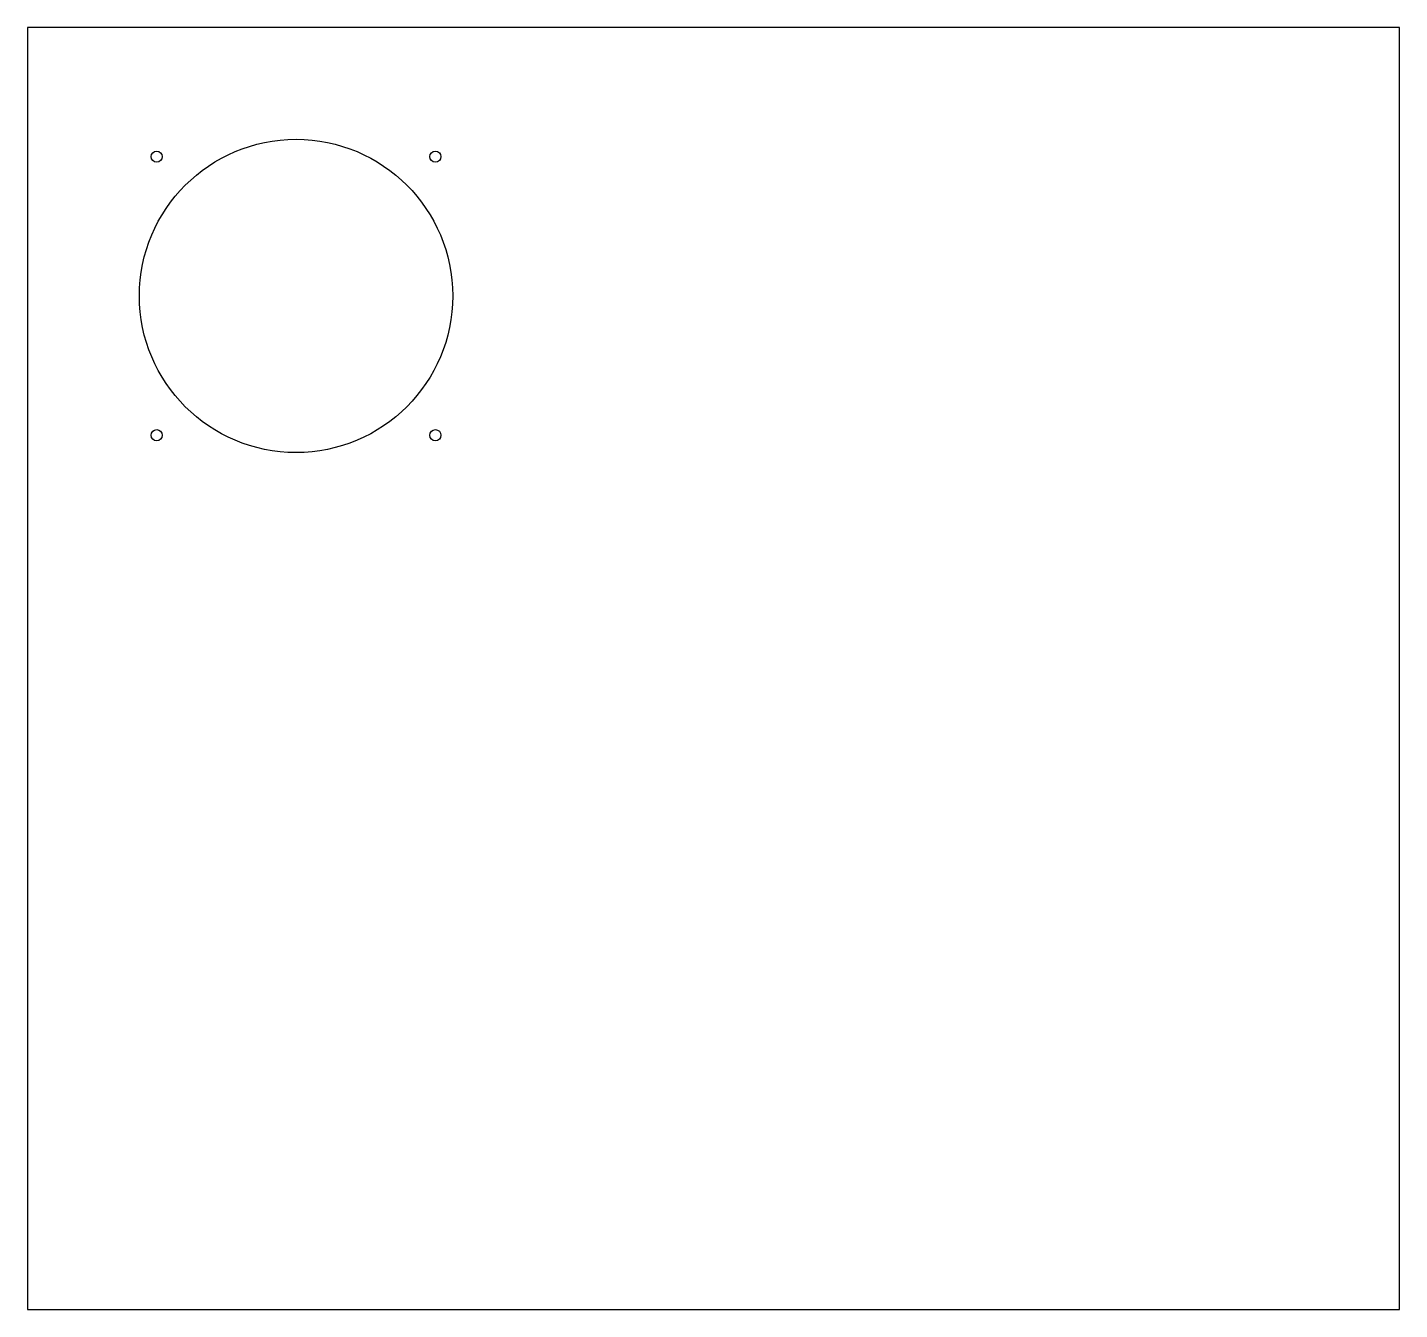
# Model space of a CAD drawing. Header units: millimetres. Extents: x -306 to 306, y -286 to 286.
import ezdxf

# ---------------------------------------------------------------- set-up
doc = ezdxf.new("R2010")
doc.units = ezdxf.units.MM
doc.layers.add('Sketch', color=7, linetype='CONTINUOUS')

msp = doc.modelspace()

# ---------------------------------------------------------------- linework, layer by layer
at = {"layer": 'Sketch'}
for p, q in [((306.5, 286.5), (-306.5, 286.5)), ((-306.5, 286.5), (-306.5, -286.5)), ((306.5, -286.5), (306.5, 286.5)), ((-306.5, -286.5), (306.5, -286.5))]:
    msp.add_line(p, q, dxfattribs=at)
for centre, radius in [((-186.5, 166.5), 70), ((-248.75, 228.75), 2.5), ((-124.25, 228.75), 2.5), ((-248.75, 104.25), 2.5), ((-124.25, 104.25), 2.5)]:
    msp.add_circle(centre, radius, dxfattribs=at)

doc.saveas('drawing.dxf')
